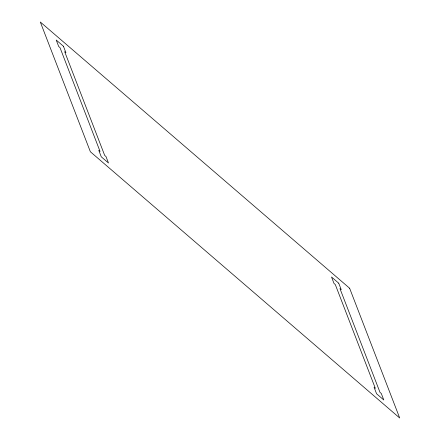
<?xml version="1.0" encoding="UTF-8"?>
<svg xmlns="http://www.w3.org/2000/svg" width="440" height="440" viewBox="0 0 440 440"><rect width="100%" height="100%" fill="white"/><g stroke="black" fill="none" stroke-linecap="round" stroke-linejoin="round"><path stroke-width="0.66" d="M349.63 288.244L40.304 22L90.371 151.756L399.696 418L349.63 288.244M63.426 46.239L56.21 40.023L58.713 46.514L60 47.625L100.056 151.431L98.769 150.321L101.272 156.811L108.488 163.02L105.985 156.53L104.698 155.424L64.642 51.617L65.929 52.723L63.426 46.239M338.729 283.19L331.513 276.98L334.015 283.47L335.302 284.576L375.359 388.382L374.072 387.277L376.574 393.762L383.79 399.977L381.288 393.486L380 392.375L339.944 288.569L341.231 289.68L338.729 283.19"/></g></svg>
